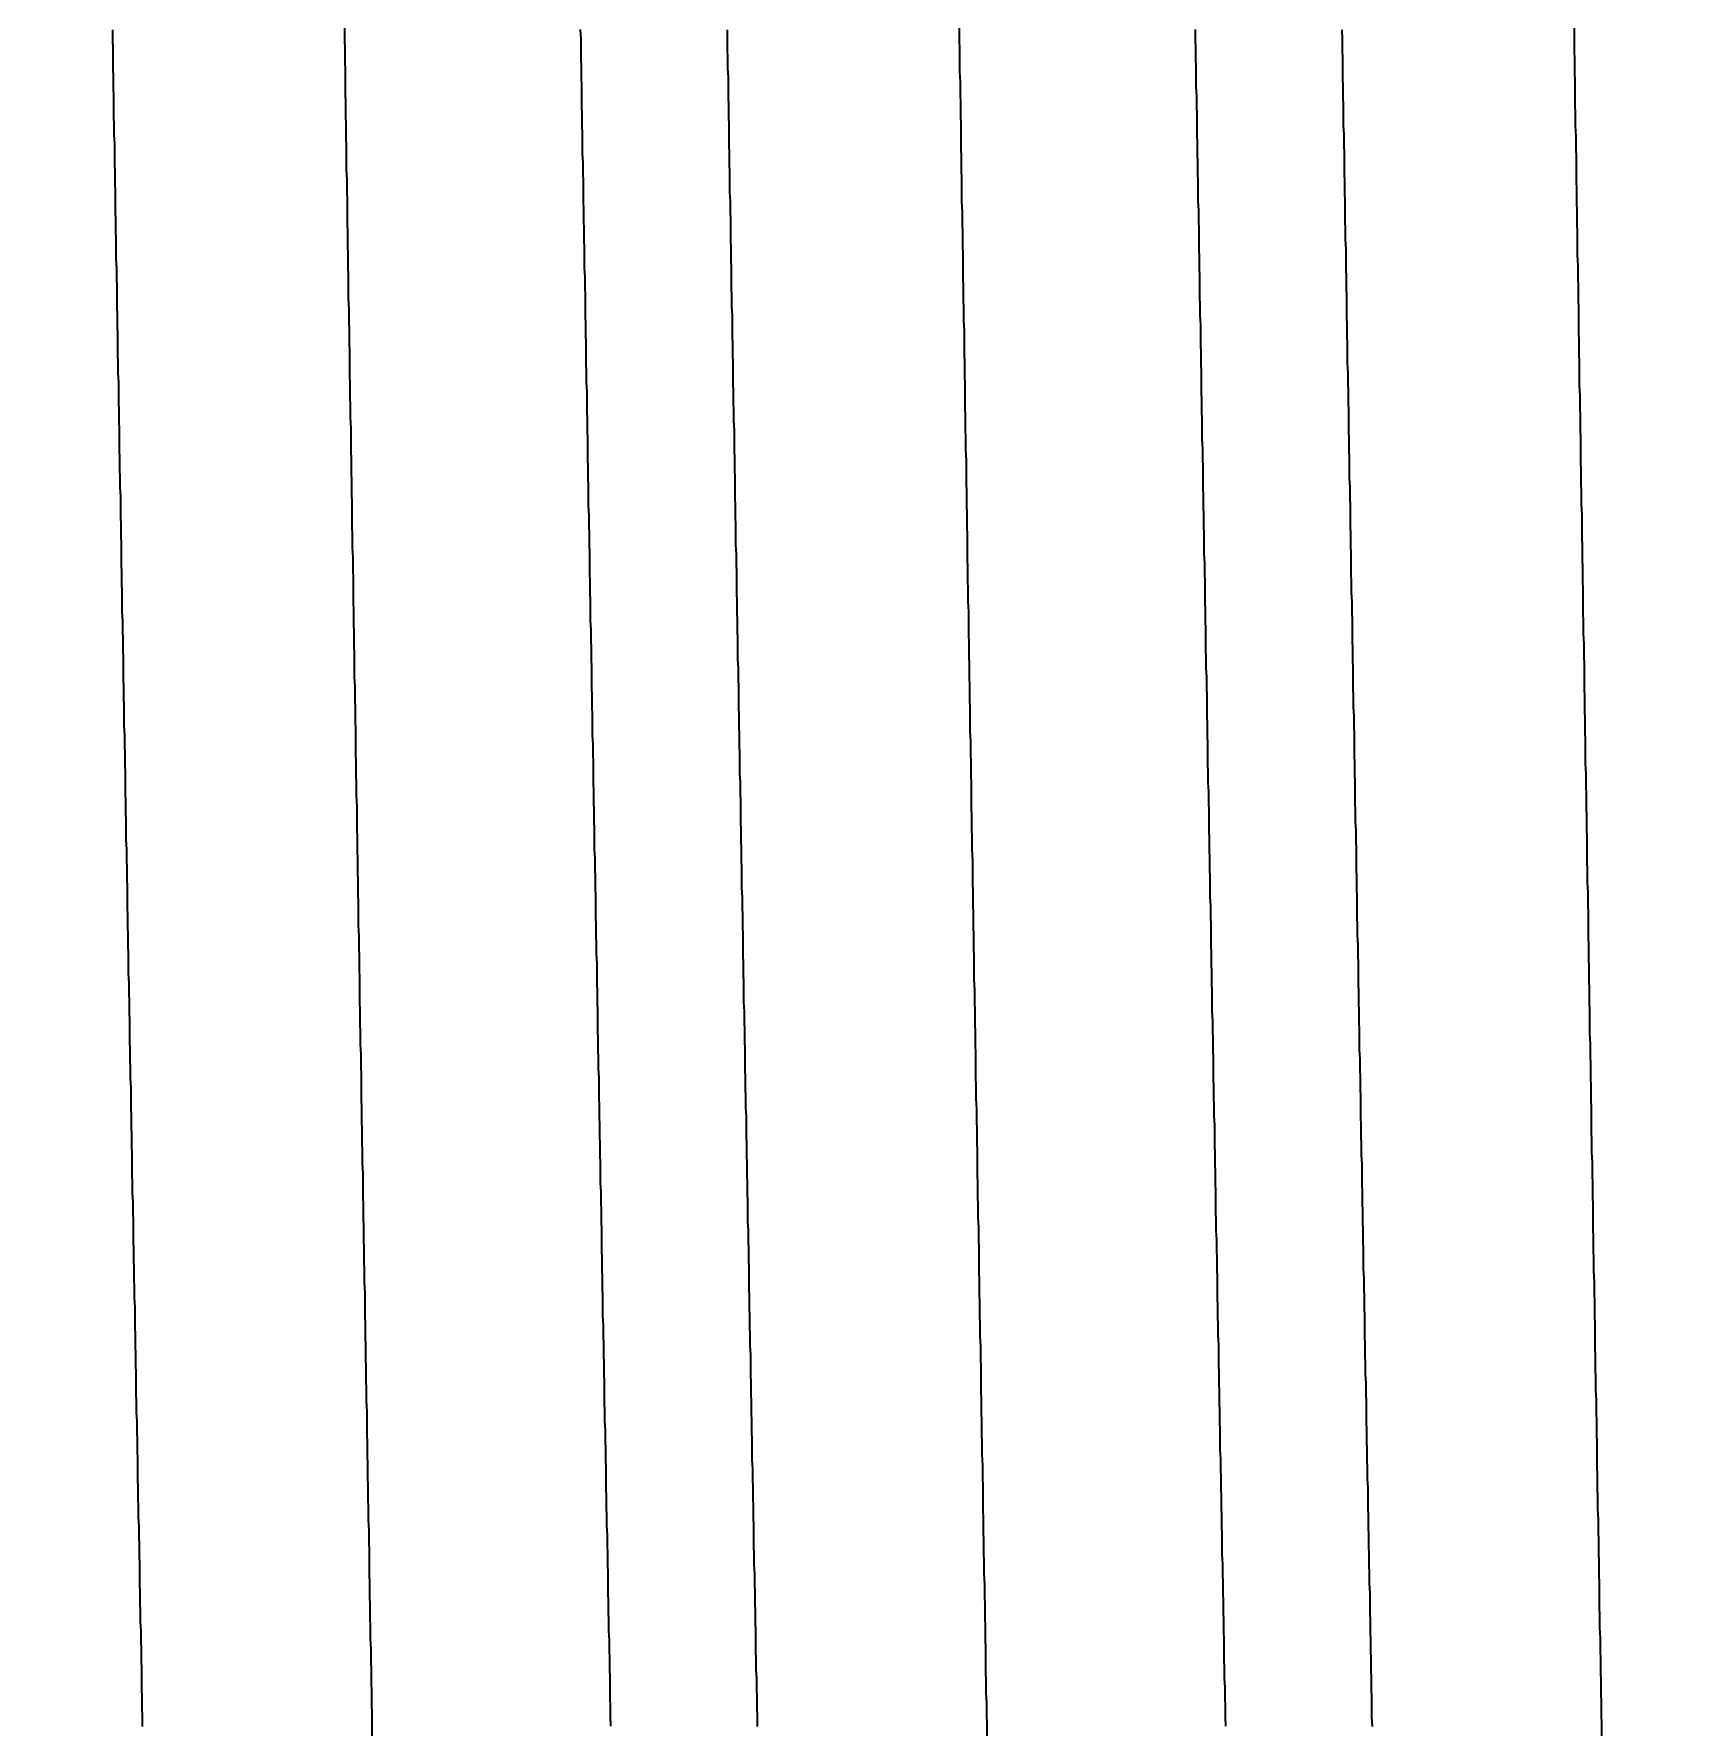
# Model space of a CAD drawing. Header units: millimetres. Extents: x 0 to 5600, y -67 to 2530.
# Drawn here: x 4048.057 to 4052.236, y 921.731 to 925.966 of the extents above; entities that cross this region are included whole.
import ezdxf

# ---------------------------------------------------------------- set-up
doc = ezdxf.new("R2010")
doc.units = ezdxf.units.MM
doc.layers.add('내부선 및 부속', color=4, linetype='Continuous')
doc.layers.add('치수선', color=7, linetype='Continuous')
doc.styles.add('____', font='')
doc.styles.get('____').set_extended_font_data('굴림')
doc.dimstyles.new('MSADIM', dxfattribs={"dimtxt": 33, "dimasz": 17, "dimexe": 10, "dimexo": 7.5, "dimgap": 10, "dimtad": 0, "dimtih": 1, "dimtoh": 1, "dimdec": 0, "dimzin": 1, "dimdsep": 46, "dimtxsty": '____', "dimcen": 11.25, "dimadec": 0, "dimazin": 0, "dimtfac": 1, "dimtdec": 0, "dimtix": 1, "dimtmove": 0, "dimatfit": 3, "dimfxl": 1, "dimtolj": 1, "dimtzin": 1, "dimarcsym": 0})

# ---------------------------------------------------------------- blocks, each defined once
blk = doc.blocks.new('*D9')
at = {"layer": '치수선', "color": 0, "linetype": 'Continuous', "lineweight": -2, "transparency": 16777216}
for p, q in [((3996.7135, 930.2003), (3945.8852, 930.2003)), ((3955.8852, 913.2003), (3955.8852, 820.5165)), ((3955.8852, 682.2003), (3955.8852, 774.884)), ((4073.7135, 665.2003), (3945.8852, 665.2003))]:
    blk.add_line(p, q, dxfattribs=at)
at = {"layer": '치수선', "color": 0, "linetype": 'Continuous', "transparency": 16777216}
for points in [[(3953.0519, 913.2003), (3958.7185, 913.2003), (3955.8852, 930.2003)], [(3953.0519, 682.2003), (3958.7185, 682.2003), (3955.8852, 665.2003)]]:
    blk.add_solid(points, dxfattribs=at)
at = {"layer": '치수선', "color": 0, "linetype": 'Continuous', "transparency": 16777216, "insert": (3955.8852, 797.7003), "char_height": 25, "attachment_point": 5, "style": '____'}
blk.add_mtext('\\A1;265', dxfattribs=at)
blk = doc.blocks.new('*D10')
at = {"layer": '치수선', "color": 0, "linetype": 'Continuous', "lineweight": -2, "transparency": 16777216}
for p, q in [((3996.7135, 930.2003), (3855.1804, 930.2003)), ((3865.1804, 913.2003), (3865.1804, 603.0331)), ((3865.1804, 247.2003), (3865.1804, 557.3674)), ((4163.7135, 230.2003), (3855.1804, 230.2003))]:
    blk.add_line(p, q, dxfattribs=at)
at = {"layer": '치수선', "color": 0, "linetype": 'Continuous', "transparency": 16777216}
for points in [[(3862.3471, 913.2003), (3868.0137, 913.2003), (3865.1804, 930.2003)], [(3862.3471, 247.2003), (3868.0137, 247.2003), (3865.1804, 230.2003)]]:
    blk.add_solid(points, dxfattribs=at)
at = {"layer": '치수선', "color": 0, "linetype": 'Continuous', "transparency": 16777216, "insert": (3865.1804, 580.2003), "char_height": 25, "attachment_point": 5, "style": '____'}
blk.add_mtext('\\A1;700', dxfattribs=at)

msp = doc.modelspace()

# ---------------------------------------------------------------- linework, layer by layer
at = {"layer": '내부선 및 부속', "linetype": 'Continuous', "flags": 128}
for points in [[(4048.2538, 925.9755), (4048.2538, 925.9515), (4048.2548, 925.9275), (4048.2548, 925.9035), (4048.2548, 925.8805), (4048.2558, 925.8565), (4048.2558, 925.8325), (4048.2568, 925.8085), (4048.2568, 925.7845), (4048.2568, 925.7605), (4048.2578, 925.7365), (4048.2578, 925.7135), (4048.2588, 925.6895), (4048.2588, 925.6655), (4048.2588, 925.6415), (4048.2598, 925.6175), (4048.2598, 925.5935), (4048.2608, 925.5695), (4048.2608, 925.5455), (4048.2608, 925.5225), (4048.2618, 925.4985), (4048.2618, 925.4745), (4048.2628, 925.4505), (4048.2628, 925.4265), (4048.2628, 925.4025), (4048.2638, 925.3785), (4048.2638, 925.3555), (4048.2648, 925.3315), (4048.2648, 925.3075), (4048.2648, 925.2835), (4048.2658, 925.2595), (4048.2658, 925.2355), (4048.2668, 925.2115), (4048.2668, 925.1885), (4048.2668, 925.1645), (4048.2678, 925.1405), (4048.2678, 925.1165), (4048.2688, 925.0925), (4048.2688, 925.0685), (4048.2688, 925.0445), (4048.2698, 925.0205), (4048.2698, 924.9975), (4048.2708, 924.9735), (4048.2708, 924.9495), (4048.2708, 924.9255), (4048.2718, 924.9015), (4048.2718, 924.8775), (4048.2728, 924.8535), (4048.2728, 924.8305), (4048.2738, 924.8065), (4048.2738, 924.7825), (4048.2738, 924.7585), (4048.2748, 924.7345), (4048.2748, 924.7105), (4048.2758, 924.6865), (4048.2758, 924.6625), (4048.2758, 924.6395), (4048.2768, 924.6155), (4048.2768, 924.5915), (4048.2778, 924.5675), (4048.2778, 924.5435), (4048.2778, 924.5195), (4048.2788, 924.4955), (4048.2788, 924.4725), (4048.2798, 924.4485), (4048.2798, 924.4245), (4048.2808, 924.4005), (4048.2808, 924.3765), (4048.2808, 924.3525), (4048.2818, 924.3285), (4048.2818, 924.3055), (4048.2828, 924.2815), (4048.2828, 924.2575), (4048.2828, 924.2335), (4048.2838, 924.2095), (4048.2838, 924.1855), (4048.2848, 924.1615), (4048.2848, 924.1375), (4048.2858, 924.1145), (4048.2858, 924.0905), (4048.2858, 924.0665), (4048.2868, 924.0425), (4048.2868, 924.0185), (4048.2878, 923.9945), (4048.2878, 923.9945), (4048.2878, 923.9705), (4048.2878, 923.9475), (4048.2888, 923.9235), (4048.2888, 923.8995), (4048.2898, 923.8755), (4048.2898, 923.8515), (4048.2908, 923.8275), (4048.2908, 923.8035), (4048.2908, 923.7795), (4048.2918, 923.7565), (4048.2918, 923.7325), (4048.2928, 923.7085), (4048.2928, 923.6845), (4048.2938, 923.6605), (4048.2938, 923.6365), (4048.2938, 923.6125), (4048.2948, 923.5895), (4048.2948, 923.5655), (4048.2958, 923.5415), (4048.2958, 923.5175), (4048.2968, 923.4935), (4048.2968, 923.4695), (4048.2968, 923.4455), (4048.2978, 923.4225), (4048.2978, 923.3985), (4048.2988, 923.3745), (4048.2988, 923.3505), (4048.2998, 923.3265), (4048.2998, 923.3025), (4048.2998, 923.2785), (4048.3008, 923.2545), (4048.3008, 923.2315), (4048.3018, 923.2075), (4048.3018, 923.1835), (4048.3028, 923.1595), (4048.3028, 923.1355), (4048.3028, 923.1115), (4048.3038, 923.0875), (4048.3038, 923.0645), (4048.3048, 923.0405), (4048.3048, 923.0165), (4048.3058, 922.9925), (4048.3058, 922.9685), (4048.3058, 922.9445), (4048.3068, 922.9205), (4048.3068, 922.8975), (4048.3078, 922.8735), (4048.3078, 922.8495), (4048.3088, 922.8255), (4048.3088, 922.8015), (4048.3098, 922.7775), (4048.3098, 922.7535), (4048.3098, 922.7295), (4048.3108, 922.7065), (4048.3108, 922.6825), (4048.3118, 922.6585), (4048.3118, 922.6345), (4048.3128, 922.6105), (4048.3128, 922.5865), (4048.3128, 922.5625), (4048.3138, 922.5395), (4048.3138, 922.5155), (4048.3148, 922.4915), (4048.3148, 922.4675), (4048.3158, 922.4435), (4048.3158, 922.4195), (4048.3168, 922.3955), (4048.3168, 922.3725), (4048.3168, 922.3485), (4048.3178, 922.3245), (4048.3178, 922.3005), (4048.3188, 922.2765), (4048.3188, 922.2525), (4048.3198, 922.2285), (4048.3198, 922.2045), (4048.3208, 922.1815), (4048.3208, 922.1575), (4048.3218, 922.1335), (4048.3218, 922.1095), (4048.3218, 922.0855), (4048.3228, 922.0615), (4048.3228, 922.0375), (4048.3238, 922.0145), (4048.3238, 921.9905), (4048.3248, 921.9665), (4048.3248, 921.9425), (4048.3258, 921.9185), (4048.3258, 921.8945), (4048.3268, 921.8705), (4048.3268, 921.8475), (4048.3268, 921.8235), (4048.3278, 921.7995), (4048.3278, 921.7755), (4048.3288, 921.7515), (4048.3288, 921.7275)], [(4048.8348, 925.9795), (4048.8348, 925.9525), (4048.8358, 925.9255), (4048.8358, 925.8985), (4048.8368, 925.8715), (4048.8368, 925.8445), (4048.8368, 925.8175), (4048.8378, 925.7905), (4048.8378, 925.7635), (4048.8388, 925.7355), (4048.8388, 925.7085), (4048.8398, 925.6815), (4048.8398, 925.6545), (4048.8398, 925.6275), (4048.8408, 925.6005), (4048.8408, 925.5735), (4048.8418, 925.5465), (4048.8418, 925.5195), (4048.8418, 925.4925), (4048.8428, 925.4655), (4048.8428, 925.4385), (4048.8438, 925.4115), (4048.8438, 925.3845), (4048.8448, 925.3575), (4048.8448, 925.3305), (4048.8448, 925.3035), (4048.8458, 925.2755), (4048.8458, 925.2485), (4048.8468, 925.2215), (4048.8468, 925.1945), (4048.8478, 925.1675), (4048.8478, 925.1405), (4048.8478, 925.1135), (4048.8488, 925.0865), (4048.8488, 925.0595), (4048.8498, 925.0325), (4048.8498, 925.0055), (4048.8508, 924.9785), (4048.8508, 924.9515), (4048.8508, 924.9245), (4048.8518, 924.8975), (4048.8518, 924.8705), (4048.8528, 924.8435), (4048.8528, 924.8165), (4048.8538, 924.7885), (4048.8538, 924.7885), (4048.8538, 924.7615), (4048.8538, 924.7345), (4048.8548, 924.7075), (4048.8548, 924.6805), (4048.8558, 924.6535), (4048.8558, 924.6265), (4048.8568, 924.5995), (4048.8568, 924.5725), (4048.8568, 924.5455), (4048.8578, 924.5185), (4048.8578, 924.4915), (4048.8588, 924.4645), (4048.8588, 924.4375), (4048.8598, 924.4105), (4048.8598, 924.3835), (4048.8598, 924.3565), (4048.8608, 924.3295), (4048.8608, 924.3015), (4048.8618, 924.2745), (4048.8618, 924.2475), (4048.8628, 924.2205), (4048.8628, 924.1935), (4048.8628, 924.1665), (4048.8638, 924.1395), (4048.8638, 924.1125), (4048.8648, 924.0855), (4048.8648, 924.0585), (4048.8658, 924.0315), (4048.8658, 924.0045), (4048.8658, 923.9775), (4048.8668, 923.9505), (4048.8668, 923.9235), (4048.8678, 923.8965), (4048.8678, 923.8695), (4048.8688, 923.8425), (4048.8688, 923.8145), (4048.8698, 923.7875), (4048.8698, 923.7605), (4048.8698, 923.7335), (4048.8708, 923.7065), (4048.8708, 923.6795), (4048.8718, 923.6525), (4048.8718, 923.6255), (4048.8728, 923.5985), (4048.8728, 923.5715), (4048.8728, 923.5445), (4048.8738, 923.5175), (4048.8738, 923.4905), (4048.8748, 923.4635), (4048.8748, 923.4365), (4048.8758, 923.4095), (4048.8758, 923.3825), (4048.8768, 923.3555), (4048.8768, 923.3275), (4048.8768, 923.3005), (4048.8778, 923.2735), (4048.8778, 923.2465), (4048.8788, 923.2195), (4048.8788, 923.1925), (4048.8798, 923.1655), (4048.8798, 923.1385), (4048.8808, 923.1115), (4048.8808, 923.0845), (4048.8808, 923.0575), (4048.8818, 923.0305), (4048.8818, 923.0035), (4048.8828, 922.9765), (4048.8828, 922.9495), (4048.8838, 922.9225), (4048.8838, 922.8955), (4048.8848, 922.8685), (4048.8848, 922.8405), (4048.8858, 922.8135), (4048.8858, 922.7865), (4048.8858, 922.7595), (4048.8868, 922.7325), (4048.8868, 922.7055), (4048.8878, 922.6785), (4048.8878, 922.6515), (4048.8888, 922.6245), (4048.8888, 922.5975), (4048.8898, 922.5705), (4048.8898, 922.5435), (4048.8908, 922.5165), (4048.8908, 922.4895), (4048.8908, 922.4625), (4048.8918, 922.4355), (4048.8918, 922.4085), (4048.8928, 922.3815), (4048.8928, 922.3535), (4048.8938, 922.3265), (4048.8938, 922.2995), (4048.8948, 922.2725), (4048.8948, 922.2455), (4048.8958, 922.2185), (4048.8958, 922.1915), (4048.8968, 922.1645), (4048.8968, 922.1375), (4048.8968, 922.1105), (4048.8978, 922.0835), (4048.8978, 922.0835), (4048.8978, 922.0565), (4048.8988, 922.0295), (4048.8988, 922.0025), (4048.8998, 921.9755), (4048.8998, 921.9485), (4048.9008, 921.9215), (4048.9008, 921.8945), (4048.9018, 921.8665), (4048.9018, 921.8395), (4048.9028, 921.8125), (4048.9028, 921.7855), (4048.9038, 921.7585), (4048.9038, 921.7315), (4048.9038, 921.7045)], [(4049.4258, 925.9765), (4049.4268, 925.9525), (4049.4268, 925.9295), (4049.4268, 925.9055), (4049.4278, 925.8815), (4049.4278, 925.8575), (4049.4288, 925.8335), (4049.4288, 925.8095), (4049.4288, 925.7855), (4049.4298, 925.7625), (4049.4298, 925.7385), (4049.4308, 925.7145), (4049.4308, 925.6905), (4049.4308, 925.6665), (4049.4318, 925.6425), (4049.4318, 925.6185), (4049.4328, 925.5945), (4049.4328, 925.5715), (4049.4328, 925.5475), (4049.4338, 925.5235), (4049.4338, 925.4995), (4049.4348, 925.4755), (4049.4348, 925.4515), (4049.4358, 925.4275), (4049.4358, 925.4045), (4049.4358, 925.3805), (4049.4368, 925.3565), (4049.4368, 925.3325), (4049.4378, 925.3085), (4049.4378, 925.2845), (4049.4378, 925.2605), (4049.4388, 925.2375), (4049.4388, 925.2135), (4049.4398, 925.1895), (4049.4398, 925.1655), (4049.4398, 925.1415), (4049.4408, 925.1175), (4049.4408, 925.0935), (4049.4418, 925.0695), (4049.4418, 925.0465), (4049.4418, 925.0225), (4049.4428, 924.9985), (4049.4428, 924.9745), (4049.4438, 924.9505), (4049.4438, 924.9265), (4049.4438, 924.9025), (4049.4448, 924.8795), (4049.4448, 924.8555), (4049.4458, 924.8315), (4049.4458, 924.8075), (4049.4458, 924.7835), (4049.4468, 924.7595), (4049.4468, 924.7355), (4049.4478, 924.7115), (4049.4478, 924.6885), (4049.4488, 924.6645), (4049.4488, 924.6405), (4049.4488, 924.6165), (4049.4498, 924.5925), (4049.4498, 924.5685), (4049.4508, 924.5445), (4049.4508, 924.5215), (4049.4508, 924.4975), (4049.4518, 924.4735), (4049.4518, 924.4495), (4049.4528, 924.4255), (4049.4528, 924.4015), (4049.4538, 924.3775), (4049.4538, 924.3545), (4049.4538, 924.3305), (4049.4548, 924.3065), (4049.4548, 924.2825), (4049.4558, 924.2585), (4049.4558, 924.2345), (4049.4558, 924.2105), (4049.4568, 924.1865), (4049.4568, 924.1635), (4049.4578, 924.1395), (4049.4578, 924.1155), (4049.4578, 924.0915), (4049.4588, 924.0675), (4049.4588, 924.0435), (4049.4598, 924.0195), (4049.4598, 923.9965), (4049.4608, 923.9725), (4049.4608, 923.9725), (4049.4608, 923.9485), (4049.4608, 923.9245), (4049.4618, 923.9005), (4049.4618, 923.8765), (4049.4628, 923.8525), (4049.4628, 923.8295), (4049.4638, 923.8055), (4049.4638, 923.7815), (4049.4638, 923.7575), (4049.4648, 923.7335), (4049.4648, 923.7095), (4049.4658, 923.6855), (4049.4658, 923.6615), (4049.4668, 923.6385), (4049.4668, 923.6145), (4049.4668, 923.5905), (4049.4678, 923.5665), (4049.4678, 923.5425), (4049.4688, 923.5185), (4049.4688, 923.4945), (4049.4688, 923.4715), (4049.4698, 923.4475), (4049.4698, 923.4235), (4049.4708, 923.3995), (4049.4708, 923.3755), (4049.4718, 923.3515), (4049.4718, 923.3275), (4049.4718, 923.3035), (4049.4728, 923.2805), (4049.4728, 923.2565), (4049.4738, 923.2325), (4049.4738, 923.2085), (4049.4748, 923.1845), (4049.4748, 923.1605), (4049.4758, 923.1365), (4049.4758, 923.1135), (4049.4758, 923.0895), (4049.4768, 923.0655), (4049.4768, 923.0415), (4049.4778, 923.0175), (4049.4778, 922.9935), (4049.4788, 922.9695), (4049.4788, 922.9465), (4049.4788, 922.9225), (4049.4798, 922.8985), (4049.4798, 922.8745), (4049.4808, 922.8505), (4049.4808, 922.8265), (4049.4818, 922.8025), (4049.4818, 922.7785), (4049.4818, 922.7555), (4049.4828, 922.7315), (4049.4828, 922.7075), (4049.4838, 922.6835), (4049.4838, 922.6595), (4049.4848, 922.6355), (4049.4848, 922.6115), (4049.4858, 922.5885), (4049.4858, 922.5645), (4049.4858, 922.5405), (4049.4868, 922.5165), (4049.4868, 922.4925), (4049.4878, 922.4685), (4049.4878, 922.4445), (4049.4888, 922.4215), (4049.4888, 922.3975), (4049.4898, 922.3735), (4049.4898, 922.3495), (4049.4898, 922.3255), (4049.4908, 922.3015), (4049.4908, 922.2775), (4049.4918, 922.2535), (4049.4918, 922.2305), (4049.4928, 922.2065), (4049.4928, 922.1825), (4049.4938, 922.1585), (4049.4938, 922.1345), (4049.4948, 922.1105), (4049.4948, 922.0865), (4049.4948, 922.0635), (4049.4958, 922.0395), (4049.4958, 922.0155), (4049.4968, 921.9915), (4049.4968, 921.9675), (4049.4978, 921.9435), (4049.4978, 921.9195), (4049.4988, 921.8965), (4049.4988, 921.8725), (4049.4998, 921.8485), (4049.4998, 921.8245), (4049.4998, 921.8005), (4049.5008, 921.7765), (4049.5008, 921.7525), (4049.5018, 921.7285)], [(4049.7938, 925.9755), (4049.7938, 925.9515), (4049.7938, 925.9275), (4049.7948, 925.9035), (4049.7948, 925.8805), (4049.7958, 925.8565), (4049.7958, 925.8325), (4049.7958, 925.8085), (4049.7968, 925.7845), (4049.7968, 925.7605), (4049.7978, 925.7365), (4049.7978, 925.7135), (4049.7978, 925.6895), (4049.7988, 925.6655), (4049.7988, 925.6415), (4049.7998, 925.6175), (4049.7998, 925.5935), (4049.7998, 925.5695), (4049.8008, 925.5455), (4049.8008, 925.5225), (4049.8018, 925.4985), (4049.8018, 925.4745), (4049.8018, 925.4505), (4049.8028, 925.4265), (4049.8028, 925.4025), (4049.8038, 925.3785), (4049.8038, 925.3555), (4049.8038, 925.3315), (4049.8048, 925.3075), (4049.8048, 925.2835), (4049.8058, 925.2595), (4049.8058, 925.2355), (4049.8058, 925.2115), (4049.8068, 925.1885), (4049.8068, 925.1645), (4049.8078, 925.1405), (4049.8078, 925.1165), (4049.8078, 925.0925), (4049.8088, 925.0685), (4049.8088, 925.0445), (4049.8098, 925.0205), (4049.8098, 924.9975), (4049.8108, 924.9735), (4049.8108, 924.9495), (4049.8108, 924.9255), (4049.8118, 924.9015), (4049.8118, 924.8775), (4049.8128, 924.8535), (4049.8128, 924.8305), (4049.8128, 924.8065), (4049.8138, 924.7825), (4049.8138, 924.7585), (4049.8148, 924.7345), (4049.8148, 924.7105), (4049.8148, 924.6865), (4049.8158, 924.6625), (4049.8158, 924.6395), (4049.8168, 924.6155), (4049.8168, 924.5915), (4049.8168, 924.5675), (4049.8178, 924.5435), (4049.8178, 924.5195), (4049.8188, 924.4955), (4049.8188, 924.4725), (4049.8198, 924.4485), (4049.8198, 924.4245), (4049.8198, 924.4005), (4049.8208, 924.3765), (4049.8208, 924.3525), (4049.8218, 924.3285), (4049.8218, 924.3055), (4049.8218, 924.2815), (4049.8228, 924.2575), (4049.8228, 924.2335), (4049.8238, 924.2095), (4049.8238, 924.1855), (4049.8248, 924.1615), (4049.8248, 924.1375), (4049.8248, 924.1145), (4049.8258, 924.0905), (4049.8258, 924.0665), (4049.8268, 924.0425), (4049.8268, 924.0185), (4049.8268, 923.9945), (4049.8268, 923.9945), (4049.8278, 923.9705), (4049.8278, 923.9475), (4049.8288, 923.9235), (4049.8288, 923.8995), (4049.8298, 923.8755), (4049.8298, 923.8515), (4049.8298, 923.8275), (4049.8308, 923.8035), (4049.8308, 923.7805), (4049.8318, 923.7565), (4049.8318, 923.7325), (4049.8328, 923.7085), (4049.8328, 923.6845), (4049.8328, 923.6605), (4049.8338, 923.6365), (4049.8338, 923.6125), (4049.8348, 923.5895), (4049.8348, 923.5655), (4049.8348, 923.5415), (4049.8358, 923.5175), (4049.8358, 923.4935), (4049.8368, 923.4695), (4049.8368, 923.4455), (4049.8378, 923.4225), (4049.8378, 923.3985), (4049.8378, 923.3745), (4049.8388, 923.3505), (4049.8388, 923.3265), (4049.8398, 923.3025), (4049.8398, 923.2785), (4049.8408, 923.2545), (4049.8408, 923.2315), (4049.8408, 923.2075), (4049.8418, 923.1835), (4049.8418, 923.1595), (4049.8428, 923.1355), (4049.8428, 923.1115), (4049.8438, 923.0875), (4049.8438, 923.0645), (4049.8448, 923.0405), (4049.8448, 923.0165), (4049.8448, 922.9925), (4049.8458, 922.9685), (4049.8458, 922.9445), (4049.8468, 922.9205), (4049.8468, 922.8975), (4049.8478, 922.8735), (4049.8478, 922.8495), (4049.8478, 922.8255), (4049.8488, 922.8015), (4049.8488, 922.7775), (4049.8498, 922.7535), (4049.8498, 922.7295), (4049.8508, 922.7065), (4049.8508, 922.6825), (4049.8518, 922.6585), (4049.8518, 922.6345), (4049.8518, 922.6105), (4049.8528, 922.5865), (4049.8528, 922.5625), (4049.8538, 922.5395), (4049.8538, 922.5155), (4049.8548, 922.4915), (4049.8548, 922.4675), (4049.8558, 922.4435), (4049.8558, 922.4195), (4049.8558, 922.3955), (4049.8568, 922.3725), (4049.8568, 922.3485), (4049.8578, 922.3245), (4049.8578, 922.3005), (4049.8588, 922.2765), (4049.8588, 922.2525), (4049.8598, 922.2285), (4049.8598, 922.2045), (4049.8598, 922.1815), (4049.8608, 922.1575), (4049.8608, 922.1335), (4049.8618, 922.1095), (4049.8618, 922.0855), (4049.8628, 922.0615), (4049.8628, 922.0375), (4049.8638, 922.0145), (4049.8638, 921.9905), (4049.8648, 921.9665), (4049.8648, 921.9425), (4049.8648, 921.9185), (4049.8658, 921.8945), (4049.8658, 921.8705), (4049.8668, 921.8475), (4049.8668, 921.8235), (4049.8678, 921.7995), (4049.8678, 921.7755), (4049.8688, 921.7515), (4049.8688, 921.7275)], [(4050.3748, 925.9795), (4050.3748, 925.9525), (4050.3758, 925.9255), (4050.3758, 925.8985), (4050.3758, 925.8715), (4050.3768, 925.8445), (4050.3768, 925.8175), (4050.3778, 925.7905), (4050.3778, 925.7635), (4050.3788, 925.7355), (4050.3788, 925.7085), (4050.3788, 925.6815), (4050.3798, 925.6545), (4050.3798, 925.6275), (4050.3808, 925.6005), (4050.3808, 925.5735), (4050.3808, 925.5465), (4050.3818, 925.5195), (4050.3818, 925.4925), (4050.3828, 925.4655), (4050.3828, 925.4385), (4050.3838, 925.4115), (4050.3838, 925.3845), (4050.3838, 925.3575), (4050.3848, 925.3305), (4050.3848, 925.3035), (4050.3858, 925.2755), (4050.3858, 925.2485), (4050.3868, 925.2215), (4050.3868, 925.1945), (4050.3868, 925.1675), (4050.3878, 925.1405), (4050.3878, 925.1135), (4050.3888, 925.0865), (4050.3888, 925.0595), (4050.3888, 925.0325), (4050.3898, 925.0055), (4050.3898, 924.9785), (4050.3908, 924.9515), (4050.3908, 924.9245), (4050.3918, 924.8975), (4050.3918, 924.8705), (4050.3918, 924.8435), (4050.3928, 924.8165), (4050.3928, 924.7885), (4050.3928, 924.7885), (4050.3938, 924.7615), (4050.3938, 924.7345), (4050.3948, 924.7075), (4050.3948, 924.6805), (4050.3948, 924.6535), (4050.3958, 924.6265), (4050.3958, 924.5995), (4050.3968, 924.5725), (4050.3968, 924.5455), (4050.3978, 924.5185), (4050.3978, 924.4915), (4050.3978, 924.4645), (4050.3988, 924.4375), (4050.3988, 924.4105), (4050.3998, 924.3835), (4050.3998, 924.3565), (4050.4008, 924.3295), (4050.4008, 924.3015), (4050.4018, 924.2745), (4050.4018, 924.2475), (4050.4018, 924.2205), (4050.4028, 924.1935), (4050.4028, 924.1665), (4050.4038, 924.1395), (4050.4038, 924.1125), (4050.4048, 924.0855), (4050.4048, 924.0585), (4050.4048, 924.0315), (4050.4058, 924.0045), (4050.4058, 923.9775), (4050.4068, 923.9505), (4050.4068, 923.9235), (4050.4078, 923.8965), (4050.4078, 923.8695), (4050.4078, 923.8425), (4050.4088, 923.8145), (4050.4088, 923.7875), (4050.4098, 923.7605), (4050.4098, 923.7335), (4050.4108, 923.7065), (4050.4108, 923.6795), (4050.4118, 923.6525), (4050.4118, 923.6255), (4050.4118, 923.5985), (4050.4128, 923.5715), (4050.4128, 923.5445), (4050.4138, 923.5175), (4050.4138, 923.4905), (4050.4148, 923.4635), (4050.4148, 923.4365), (4050.4158, 923.4095), (4050.4158, 923.3825), (4050.4158, 923.3555), (4050.4168, 923.3275), (4050.4168, 923.3005), (4050.4178, 923.2735), (4050.4178, 923.2465), (4050.4188, 923.2195), (4050.4188, 923.1925), (4050.4198, 923.1655), (4050.4198, 923.1385), (4050.4198, 923.1115), (4050.4208, 923.0845), (4050.4208, 923.0575), (4050.4218, 923.0305), (4050.4218, 923.0035), (4050.4228, 922.9765), (4050.4228, 922.9495), (4050.4238, 922.9225), (4050.4238, 922.8955), (4050.4238, 922.8685), (4050.4248, 922.8405), (4050.4248, 922.8135), (4050.4258, 922.7865), (4050.4258, 922.7595), (4050.4268, 922.7325), (4050.4268, 922.7055), (4050.4278, 922.6785), (4050.4278, 922.6515), (4050.4288, 922.6245), (4050.4288, 922.5975), (4050.4288, 922.5705), (4050.4298, 922.5435), (4050.4298, 922.5165), (4050.4308, 922.4895), (4050.4308, 922.4625), (4050.4318, 922.4355), (4050.4318, 922.4085), (4050.4328, 922.3815), (4050.4328, 922.3535), (4050.4338, 922.3265), (4050.4338, 922.2995), (4050.4338, 922.2725), (4050.4348, 922.2455), (4050.4348, 922.2185), (4050.4358, 922.1915), (4050.4358, 922.1645), (4050.4368, 922.1375), (4050.4368, 922.1105), (4050.4378, 922.0835), (4050.4378, 922.0835), (4050.4378, 922.0565), (4050.4388, 922.0295), (4050.4388, 922.0025), (4050.4398, 921.9755), (4050.4398, 921.9485), (4050.4408, 921.9215), (4050.4408, 921.8945), (4050.4408, 921.8665), (4050.4418, 921.8395), (4050.4418, 921.8125), (4050.4428, 921.7855), (4050.4428, 921.7585), (4050.4438, 921.7315), (4050.4438, 921.7045)], [(4050.9658, 925.9765), (4050.9658, 925.9525), (4050.9668, 925.9295), (4050.9668, 925.9055), (4050.9678, 925.8815), (4050.9678, 925.8575), (4050.9678, 925.8335), (4050.9688, 925.8095), (4050.9688, 925.7855), (4050.9698, 925.7625), (4050.9698, 925.7385), (4050.9698, 925.7145), (4050.9708, 925.6905), (4050.9708, 925.6665), (4050.9718, 925.6425), (4050.9718, 925.6185), (4050.9728, 925.5945), (4050.9728, 925.5715), (4050.9728, 925.5475), (4050.9738, 925.5235), (4050.9738, 925.4995), (4050.9748, 925.4755), (4050.9748, 925.4515), (4050.9748, 925.4275), (4050.9758, 925.4045), (4050.9758, 925.3805), (4050.9768, 925.3565), (4050.9768, 925.3325), (4050.9768, 925.3085), (4050.9778, 925.2845), (4050.9778, 925.2605), (4050.9788, 925.2375), (4050.9788, 925.2135), (4050.9788, 925.1895), (4050.9798, 925.1655), (4050.9798, 925.1415), (4050.9808, 925.1175), (4050.9808, 925.0935), (4050.9808, 925.0695), (4050.9818, 925.0465), (4050.9818, 925.0225), (4050.9828, 924.9985), (4050.9828, 924.9745), (4050.9828, 924.9505), (4050.9838, 924.9265), (4050.9838, 924.9025), (4050.9848, 924.8795), (4050.9848, 924.8555), (4050.9848, 924.8315), (4050.9858, 924.8075), (4050.9858, 924.7835), (4050.9868, 924.7595), (4050.9868, 924.7355), (4050.9878, 924.7115), (4050.9878, 924.6885), (4050.9878, 924.6645), (4050.9888, 924.6405), (4050.9888, 924.6165), (4050.9898, 924.5925), (4050.9898, 924.5685), (4050.9898, 924.5445), (4050.9908, 924.5215), (4050.9908, 924.4975), (4050.9918, 924.4735), (4050.9918, 924.4495), (4050.9918, 924.4255), (4050.9928, 924.4015), (4050.9928, 924.3775), (4050.9938, 924.3545), (4050.9938, 924.3305), (4050.9948, 924.3065), (4050.9948, 924.2825), (4050.9948, 924.2585), (4050.9958, 924.2345), (4050.9958, 924.2105), (4050.9968, 924.1865), (4050.9968, 924.1635), (4050.9968, 924.1395), (4050.9978, 924.1155), (4050.9978, 924.0915), (4050.9988, 924.0675), (4050.9988, 924.0435), (4050.9998, 924.0195), (4050.9998, 923.9965), (4050.9998, 923.9725), (4050.9998, 923.9725), (4051.0008, 923.9485), (4051.0008, 923.9245), (4051.0018, 923.9005), (4051.0018, 923.8765), (4051.0028, 923.8525), (4051.0028, 923.8295), (4051.0028, 923.8055), (4051.0038, 923.7815), (4051.0038, 923.7575), (4051.0048, 923.7335), (4051.0048, 923.7095), (4051.0048, 923.6855), (4051.0058, 923.6615), (4051.0058, 923.6385), (4051.0068, 923.6145), (4051.0068, 923.5905), (4051.0078, 923.5665), (4051.0078, 923.5425), (4051.0078, 923.5185), (4051.0088, 923.4945), (4051.0088, 923.4715), (4051.0098, 923.4475), (4051.0098, 923.4235), (4051.0108, 923.3995), (4051.0108, 923.3755), (4051.0108, 923.3515), (4051.0118, 923.3275), (4051.0118, 923.3045), (4051.0128, 923.2805), (4051.0128, 923.2565), (4051.0138, 923.2325), (4051.0138, 923.2085), (4051.0138, 923.1845), (4051.0148, 923.1605), (4051.0148, 923.1365), (4051.0158, 923.1135), (4051.0158, 923.0895), (4051.0168, 923.0655), (4051.0168, 923.0415), (4051.0168, 923.0175), (4051.0178, 922.9935), (4051.0178, 922.9695), (4051.0188, 922.9465), (4051.0188, 922.9225), (4051.0198, 922.8985), (4051.0198, 922.8745), (4051.0208, 922.8505), (4051.0208, 922.8265), (4051.0208, 922.8025), (4051.0218, 922.7785), (4051.0218, 922.7555), (4051.0228, 922.7315), (4051.0228, 922.7075), (4051.0238, 922.6835), (4051.0238, 922.6595), (4051.0238, 922.6355), (4051.0248, 922.6115), (4051.0248, 922.5885), (4051.0258, 922.5645), (4051.0258, 922.5405), (4051.0268, 922.5165), (4051.0268, 922.4925), (4051.0278, 922.4685), (4051.0278, 922.4445), (4051.0278, 922.4215), (4051.0288, 922.3975), (4051.0288, 922.3735), (4051.0298, 922.3495), (4051.0298, 922.3255), (4051.0308, 922.3015), (4051.0308, 922.2775), (4051.0318, 922.2535), (4051.0318, 922.2305), (4051.0328, 922.2065), (4051.0328, 922.1825), (4051.0328, 922.1585), (4051.0338, 922.1345), (4051.0338, 922.1105), (4051.0348, 922.0865), (4051.0348, 922.0635), (4051.0358, 922.0395), (4051.0358, 922.0155), (4051.0368, 921.9915), (4051.0368, 921.9675), (4051.0378, 921.9435), (4051.0378, 921.9195), (4051.0378, 921.8965), (4051.0388, 921.8725), (4051.0388, 921.8485), (4051.0398, 921.8245), (4051.0398, 921.8005), (4051.0408, 921.7765), (4051.0408, 921.7525), (4051.0418, 921.7285)], [(4051.3328, 925.9755), (4051.3338, 925.9515), (4051.3338, 925.9275), (4051.3348, 925.9035), (4051.3348, 925.8805), (4051.3348, 925.8565), (4051.3358, 925.8325), (4051.3358, 925.8085), (4051.3368, 925.7845), (4051.3368, 925.7605), (4051.3368, 925.7365), (4051.3378, 925.7135), (4051.3378, 925.6895), (4051.3388, 925.6655), (4051.3388, 925.6415), (4051.3388, 925.6175), (4051.3398, 925.5935), (4051.3398, 925.5695), (4051.3408, 925.5455), (4051.3408, 925.5225), (4051.3408, 925.4985), (4051.3418, 925.4745), (4051.3418, 925.4505), (4051.3428, 925.4265), (4051.3428, 925.4025), (4051.3428, 925.3785), (4051.3438, 925.3555), (4051.3438, 925.3315), (4051.3448, 925.3075), (4051.3448, 925.2835), (4051.3448, 925.2595), (4051.3458, 925.2355), (4051.3458, 925.2115), (4051.3468, 925.1885), (4051.3468, 925.1645), (4051.3468, 925.1405), (4051.3478, 925.1165), (4051.3478, 925.0925), (4051.3488, 925.0685), (4051.3488, 925.0445), (4051.3498, 925.0205), (4051.3498, 924.9975), (4051.3498, 924.9735), (4051.3508, 924.9495), (4051.3508, 924.9255), (4051.3518, 924.9015), (4051.3518, 924.8775), (4051.3518, 924.8535), (4051.3528, 924.8305), (4051.3528, 924.8065), (4051.3538, 924.7825), (4051.3538, 924.7585), (4051.3538, 924.7345), (4051.3548, 924.7105), (4051.3548, 924.6865), (4051.3558, 924.6625), (4051.3558, 924.6395), (4051.3558, 924.6155), (4051.3568, 924.5915), (4051.3568, 924.5675), (4051.3578, 924.5435), (4051.3578, 924.5195), (4051.3588, 924.4955), (4051.3588, 924.4725), (4051.3588, 924.4485), (4051.3598, 924.4245), (4051.3598, 924.4005), (4051.3608, 924.3765), (4051.3608, 924.3525), (4051.3608, 924.3285), (4051.3618, 924.3055), (4051.3618, 924.2815), (4051.3628, 924.2575), (4051.3628, 924.2335), (4051.3638, 924.2095), (4051.3638, 924.1855), (4051.3638, 924.1615), (4051.3648, 924.1375), (4051.3648, 924.1145), (4051.3658, 924.0905), (4051.3658, 924.0665), (4051.3658, 924.0425), (4051.3668, 924.0185), (4051.3668, 923.9945), (4051.3668, 923.9945), (4051.3678, 923.9705), (4051.3678, 923.9475), (4051.3688, 923.9235), (4051.3688, 923.8995), (4051.3688, 923.8755), (4051.3698, 923.8515), (4051.3698, 923.8275), (4051.3708, 923.8035), (4051.3708, 923.7805), (4051.3708, 923.7565), (4051.3718, 923.7325), (4051.3718, 923.7085), (4051.3728, 923.6845), (4051.3728, 923.6605), (4051.3738, 923.6365), (4051.3738, 923.6125), (4051.3738, 923.5895), (4051.3748, 923.5655), (4051.3748, 923.5415), (4051.3758, 923.5175), (4051.3758, 923.4935), (4051.3768, 923.4695), (4051.3768, 923.4455), (4051.3768, 923.4225), (4051.3778, 923.3985), (4051.3778, 923.3745), (4051.3788, 923.3505), (4051.3788, 923.3265), (4051.3798, 923.3025), (4051.3798, 923.2785), (4051.3798, 923.2545), (4051.3808, 923.2315), (4051.3808, 923.2075), (4051.3818, 923.1835), (4051.3818, 923.1595), (4051.3828, 923.1355), (4051.3828, 923.1115), (4051.3828, 923.0875), (4051.3838, 923.0645), (4051.3838, 923.0405), (4051.3848, 923.0165), (4051.3848, 922.9925), (4051.3858, 922.9685), (4051.3858, 922.9445), (4051.3868, 922.9205), (4051.3868, 922.8975), (4051.3868, 922.8735), (4051.3878, 922.8495), (4051.3878, 922.8255), (4051.3888, 922.8015), (4051.3888, 922.7775), (4051.3898, 922.7535), (4051.3898, 922.7295), (4051.3898, 922.7065), (4051.3908, 922.6825), (4051.3908, 922.6585), (4051.3918, 922.6345), (4051.3918, 922.6105), (4051.3928, 922.5865), (4051.3928, 922.5625), (4051.3938, 922.5395), (4051.3938, 922.5155), (4051.3938, 922.4915), (4051.3948, 922.4675), (4051.3948, 922.4435), (4051.3958, 922.4195), (4051.3958, 922.3955), (4051.3968, 922.3725), (4051.3968, 922.3485), (4051.3978, 922.3245), (4051.3978, 922.3005), (4051.3978, 922.2765), (4051.3988, 922.2525), (4051.3988, 922.2285), (4051.3998, 922.2045), (4051.3998, 922.1815), (4051.4008, 922.1575), (4051.4008, 922.1335), (4051.4018, 922.1095), (4051.4018, 922.0855), (4051.4028, 922.0615), (4051.4028, 922.0375), (4051.4028, 922.0145), (4051.4038, 921.9905), (4051.4038, 921.9665), (4051.4048, 921.9425), (4051.4048, 921.9185), (4051.4058, 921.8945), (4051.4058, 921.8705), (4051.4068, 921.8475), (4051.4068, 921.8235), (4051.4078, 921.7995), (4051.4078, 921.7755), (4051.4078, 921.7515), (4051.4088, 921.7275)], [(4051.9148, 925.9795), (4051.9148, 925.9525), (4051.9148, 925.9255), (4051.9158, 925.8985), (4051.9158, 925.8715), (4051.9168, 925.8445), (4051.9168, 925.8175), (4051.9168, 925.7905), (4051.9178, 925.7635), (4051.9178, 925.7355), (4051.9188, 925.7085), (4051.9188, 925.6815), (4051.9198, 925.6545), (4051.9198, 925.6275), (4051.9198, 925.6005), (4051.9208, 925.5735), (4051.9208, 925.5465), (4051.9218, 925.5195), (4051.9218, 925.4925), (4051.9228, 925.4655), (4051.9228, 925.4385), (4051.9228, 925.4115), (4051.9238, 925.3845), (4051.9238, 925.3575), (4051.9248, 925.3305), (4051.9248, 925.3035), (4051.9258, 925.2755), (4051.9258, 925.2485), (4051.9258, 925.2215), (4051.9268, 925.1945), (4051.9268, 925.1675), (4051.9278, 925.1405), (4051.9278, 925.1135), (4051.9278, 925.0865), (4051.9288, 925.0595), (4051.9288, 925.0325), (4051.9298, 925.0055), (4051.9298, 924.9785), (4051.9308, 924.9515), (4051.9308, 924.9245), (4051.9308, 924.8975), (4051.9318, 924.8705), (4051.9318, 924.8435), (4051.9328, 924.8165), (4051.9328, 924.7885), (4051.9328, 924.7885), (4051.9338, 924.7615), (4051.9338, 924.7345), (4051.9338, 924.7075), (4051.9348, 924.6805), (4051.9348, 924.6535), (4051.9358, 924.6265), (4051.9358, 924.5995), (4051.9368, 924.5725), (4051.9368, 924.5455), (4051.9368, 924.5185), (4051.9378, 924.4915), (4051.9378, 924.4645), (4051.9388, 924.4375), (4051.9388, 924.4105), (4051.9398, 924.3835), (4051.9398, 924.3565), (4051.9398, 924.3295), (4051.9408, 924.3015), (4051.9408, 924.2745), (4051.9418, 924.2475), (4051.9418, 924.2205), (4051.9428, 924.1935), (4051.9428, 924.1665), (4051.9428, 924.1395), (4051.9438, 924.1125), (4051.9438, 924.0855), (4051.9448, 924.0585), (4051.9448, 924.0315), (4051.9458, 924.0045), (4051.9458, 923.9775), (4051.9468, 923.9505), (4051.9468, 923.9235), (4051.9468, 923.8965), (4051.9478, 923.8695), (4051.9478, 923.8425), (4051.9488, 923.8145), (4051.9488, 923.7875), (4051.9498, 923.7605), (4051.9498, 923.7335), (4051.9498, 923.7065), (4051.9508, 923.6795), (4051.9508, 923.6525), (4051.9518, 923.6255), (4051.9518, 923.5985), (4051.9528, 923.5715), (4051.9528, 923.5445), (4051.9538, 923.5175), (4051.9538, 923.4905), (4051.9538, 923.4635), (4051.9548, 923.4365), (4051.9548, 923.4095), (4051.9558, 923.3825), (4051.9558, 923.3555), (4051.9568, 923.3275), (4051.9568, 923.3005), (4051.9578, 923.2735), (4051.9578, 923.2465), (4051.9578, 923.2195), (4051.9588, 923.1925), (4051.9588, 923.1655), (4051.9598, 923.1385), (4051.9598, 923.1115), (4051.9608, 923.0845), (4051.9608, 923.0575), (4051.9618, 923.0305), (4051.9618, 923.0035), (4051.9618, 922.9765), (4051.9628, 922.9495), (4051.9628, 922.9225), (4051.9638, 922.8955), (4051.9638, 922.8685), (4051.9648, 922.8405), (4051.9648, 922.8135), (4051.9658, 922.7865), (4051.9658, 922.7595), (4051.9668, 922.7325), (4051.9668, 922.7055), (4051.9668, 922.6785), (4051.9678, 922.6515), (4051.9678, 922.6245), (4051.9688, 922.5975), (4051.9688, 922.5705), (4051.9698, 922.5435), (4051.9698, 922.5165), (4051.9708, 922.4895), (4051.9708, 922.4625), (4051.9718, 922.4355), (4051.9718, 922.4085), (4051.9718, 922.3815), (4051.9728, 922.3535), (4051.9728, 922.3265), (4051.9738, 922.2995), (4051.9738, 922.2725), (4051.9748, 922.2455), (4051.9748, 922.2185), (4051.9758, 922.1915), (4051.9758, 922.1645), (4051.9768, 922.1375), (4051.9768, 922.1105), (4051.9778, 922.0835), (4051.9778, 922.0835), (4051.9778, 922.0565), (4051.9778, 922.0295), (4051.9788, 922.0025), (4051.9788, 921.9755), (4051.9798, 921.9485), (4051.9798, 921.9215), (4051.9808, 921.8945), (4051.9808, 921.8665), (4051.9818, 921.8395), (4051.9818, 921.8125), (4051.9828, 921.7855), (4051.9828, 921.7585), (4051.9838, 921.7315), (4051.9838, 921.7045)]]:
    msp.add_lwpolyline(points, dxfattribs=at)

# ---------------------------------------------------------------- dimensions: what is measured, and where the dimension line sits
at = {"layer": '치수선', "linetype": 'Continuous'}
for base, p1, p2, picture, middle in [((3865.1804, 230.2003), (4004.2135, 930.2003), (4171.2135, 230.2003), '*D10', (3865.1804, 580.2003)), ((3955.8852, 930.2003), (4081.2135, 665.2003), (4004.2135, 930.2003), '*D9', (3955.8852, 797.7003))]:
    dim = msp.add_linear_dim(base=base, p1=p1, p2=p2, angle=90, dimstyle='MSADIM', override={"dimtxt": 25}, dxfattribs=at)
    dim.commit()
    dim.dimension.update_dxf_attribs({"geometry": picture, "text_midpoint": middle})

doc.saveas('drawing.dxf')
